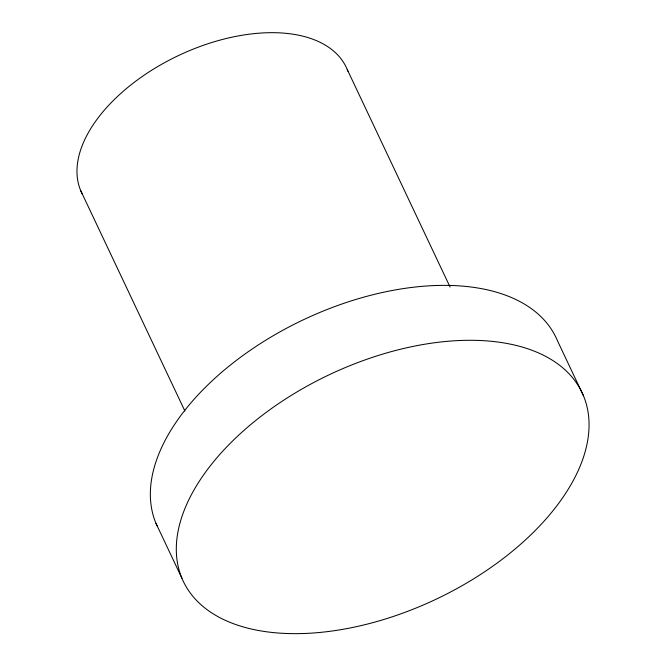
<?xml version="1.0" encoding="UTF-8"?>
<svg xmlns="http://www.w3.org/2000/svg" width="666" height="666" viewBox="0 0 666 666"><rect width="100%" height="100%" fill="white"/><g stroke="black" fill="none" stroke-linecap="round" stroke-linejoin="round"><path stroke-width="1" d="M583.441 395.712A220.579 124.301 -25.3 0 0 240.884 433.15A220.579 124.301 -25.3 0 0 323.726 632.051A220.579 124.301 -25.3 0 0 583.441 395.712L557.484 340.801A220.579 124.301 -25.3 0 0 306.46 318.34A220.579 124.301 -25.3 0 0 157.193 526.082M347.219 69.455L450.083 287.063M80.703 190.609L184.89 411.03M155.969 523.318L181.926 578.23M82.434 194.314A146.42 82.509 -25.3 0 1 180.486 54.604A146.42 82.509 -25.3 0 1 347.927 71.27"/></g></svg>
